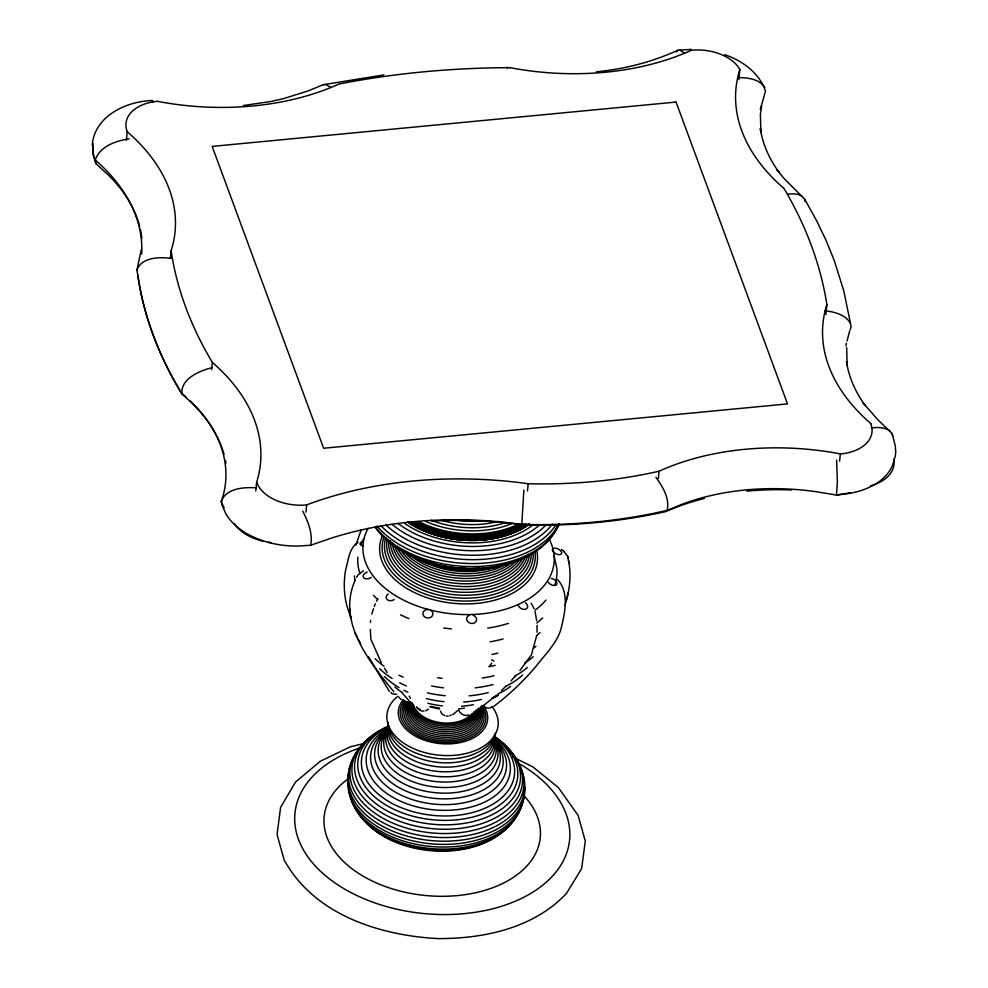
<?xml version="1.0" encoding="UTF-8"?>
<svg xmlns="http://www.w3.org/2000/svg" width="988" height="988" viewBox="0 0 988 988"><rect width="100%" height="100%" fill="white"/><g stroke="black" fill="none" stroke-linecap="round" stroke-linejoin="round"><path stroke-width="1.48" d="M370.327 629.442L370.833 638.409M523.862 489.925L521.788 524.43L501.052 521.997A297.24 188.263 5.5 0 0 330.832 538.275L310.64 545.277L298.24 546.043A68.715 43.521 5.5 0 1 246.827 533.606M846.667 347.665L847.148 365.474L846.531 361.744C848.877 377.712 855.867 392.668 865.315 405.66L863.08 402.832L877.406 419.332L892.164 433.609L895.289 446.008L895.783 451.936L895.029 457.79M537.003 632.258L537.04 625.33M370.451 622.489L370.611 620.378M126.328 140.333L127.156 131.676A224.622 142.272 5.5 0 1 171.109 250.754M170.43 257.967L171.122 250.754A631.344 399.881 5.5 0 0 212.358 362.411L211.654 369.611M255.781 490.937L256.621 482.292A227.549 144.125 5.5 0 0 212.334 362.411M305.971 512.117L306.663 504.905A41.051 25.997 5.5 0 1 256.757 482.28M527.493 490.937L528.185 483.725A365.288 231.365 5.5 0 0 659.082 471.202A218.879 138.641 5.5 0 1 840.331 453.887L839.639 461.112M658.391 478.414L659.082 471.202M738.863 79.62L739.827 69.531A40.99 25.96 5.5 0 0 691.304 50.289A218.879 138.641 5.5 0 1 510.08 67.69M825.894 314.604L826.87 304.514A680.448 430.99 5.5 0 0 784.101 188.572M92.217 145.224C94.44 115.979 126.489 101.147 152.597 100.504L153.189 102.11M521.788 524.43L535.706 524.64A397.04 251.471 5.5 0 0 653.364 513.389L667.11 510.426L681.806 504.349A193.228 122.389 5.5 0 1 815.372 491.592L836.478 495.05L837.355 482.23L836.626 460.087M761.649 105.765L760.39 114.559L760.908 132.367L760.303 128.638C762.687 144.619 769.714 159.574 779.186 172.542L776.951 169.726L783.694 178.112L804.627 199.119L816.718 220.855L826.19 240.627L834.267 260.585L843.764 290.744L850.446 323.323L851.076 327.127L850.174 329.56M141.333 249.507L136.937 269.996L139.53 285.779A648.066 410.477 5.5 0 0 175.172 382.294L181.866 393.804L193.055 404.141A196.106 124.204 5.5 0 1 224.029 454.492M536.645 635.679L531.445 654.822L519.873 670.556M564.914 605.249C569.656 590.849 571.62 575.275 568.471 560.32M310.64 545.277C313.097 533.495 307.935 521.479 302.736 511.117M566.186 601.037L568.211 592.738M355.853 545.129L361.349 529.457M760.328 109.359L765.49 91.155C759.587 73.161 742.334 60.589 724.76 54.711M847.012 341.008L849.729 330.782M667.11 510.426C670.012 498.508 662.652 486.615 655.909 477.29M371.784 614.141L373.501 608.731M139.691 226.45A193.228 122.389 5.5 0 0 108.557 175.247L95.836 163.551L95.28 160.031C99.714 146.212 116.102 140.815 129.144 138.839M245.654 532.915A68.715 43.521 5.5 0 1 225.783 513.612L221.954 505.078L221.312 501.324C226.301 487.949 244.32 487.047 256.547 487.825M136.937 269.996C141.852 256.794 159.908 256.929 171.677 258.424M355.161 580.302C336.624 621.662 369.055 661.318 393.841 691.761M374.279 606.397L375.292 603.804M376.514 601.297L377.935 598.901M356.557 577.251L358.138 574.831L363.337 570.792M676.348 51.956L677.854 50.252L691.267 49.4M511.018 680.868L515.538 675.792M501.496 690.538L506.338 685.783M457.802 710.495L452.739 714.719M496.495 695.132L480.514 707.914M493.753 706.383C509.277 694.675 523.43 681.177 536.015 666.369C544.845 654.599 556.417 643.941 560.814 629.591C564.728 613.807 569.915 592.281 557.393 579.376M358.236 542.214C349.036 547.661 348.517 560.258 345.689 569.582C342.885 585.464 344.157 602.075 350.888 616.858M491.913 698.158L498.471 695.033A68.37 43.299 5.5 0 1 493.407 697.936M507.239 67.147L507.449 68.592M383.924 74.903L323.051 84.746L308.145 90.921L283.531 98.627L270.502 101.566L243.369 105.518M677.854 50.252C652.129 62.009 624.453 69.123 596.32 71.791M365.165 743.198L350.345 746.792L320.347 761.229L295.523 782.039L280.604 807.381L277.258 832.736L277.183 834.996L284.322 860.61L285.544 862.363C316.049 915.308 380.368 935.55 438.129 938.6C484.206 938.711 533.718 928.177 566.47 893.436L581.586 868.662L581.944 866.439L585.291 841.084L578.141 815.446L558.356 787.547L532.977 766.984L512.809 756.907M212.025 367.684C199.588 370.759 180.742 378.552 181.866 393.804M871.317 428.026C877.529 427.063 884.359 427.248 889.805 430.719M836.478 495.05L849.581 493.358A68.715 43.521 5.5 0 0 894.226 458.506M323.051 84.746L325.546 84.462L330.968 87.438M787.658 194.13L793.636 193.796L798.675 194.562L802.429 196.377M738.74 77.521C748.002 77.768 759.315 79.015 764.836 87.45M825.042 310.751C834.428 311.899 845.358 314.567 850.446 323.323M680.003 50.104L684.647 53.414M563.728 551.255L567.742 556.479L568.952 562.888M561.505 549.452L564.519 551.897M398.831 697.133L401.276 699.615M409.341 701.072L401.511 692.168M531.174 603.186L534.113 608.67M389.371 691.39L368.512 656.785M384.48 668.209L387.173 672.544M409.217 696.145L410.428 698.281M381.306 662.664L370.982 639.52M354.951 632.555L357.335 637.285M358.323 639.285L360.632 643.855M95.836 163.551L93.317 154.869A68.715 43.521 5.5 0 1 93.057 146.113M535.088 611.597L536.657 620.649M554.132 555.997L556.899 568.619A99.924 63.294 5.5 0 1 554.737 585.007M567.742 556.479L568.137 558.615M892.164 433.609L892.535 435.955M804.627 199.119L804.961 201.429M349.851 609.04L350.135 612.782M350.234 614.153L350.53 618.068M491.938 706.544A6.521 3.866 28.6 0 1 483.009 706.062M551.23 578.449A5.051 2.989 28.6 0 1 556.726 582.34A5.051 2.989 28.6 0 1 554.157 585.514A5.051 2.989 28.6 0 1 548.216 582.179M420.048 709.273A6.521 4.94 -16.3 0 1 416.603 706.939M394.163 599.531A5.051 3.829 -16.3 0 1 387.21 599.593A5.051 3.829 -16.3 0 1 388.173 594.035M225.4 460.309A196.106 124.204 5.5 0 1 225.943 463.323M850.396 492.679A73.359 46.041 4.5 0 1 836.428 494.902M140.395 229.438A193.228 122.389 5.5 0 1 141.827 238.417M224.165 507.709A71.902 47.152 10.4 0 1 221.238 501.336M190.264 400.955A209.234 128.242 4.9 0 1 221.324 501.336M185.88 396.88A209.234 128.242 4.9 0 0 181.273 392.878A653.278 413.774 5.5 0 1 137.777 275.121M95.293 160.031A207.023 135.257 6.1 0 1 141.655 254.138M95.033 160.056A74.508 47.214 5.6 0 1 93.094 143.643M262.672 541.103A43.435 27.503 5.5 0 1 234.514 523.689M271.292 542.61A44.299 28.059 5.5 0 1 268.378 542.239M893.844 459.432A43.645 27.652 5.5 0 1 870.626 485.812M431.707 521.071A316.296 200.329 5.5 0 1 525.048 525.036A400.301 253.546 5.5 0 0 665.813 511.574A208.221 132.38 4.4 0 1 704.296 498.458M746.94 491.147A208.777 132.725 4.4 0 1 791.721 489.986M846.037 345.985A206.714 130.935 5.5 0 1 846.407 343.256M784.114 188.572A224.622 142.272 5.5 0 1 739.851 69.531M510.08 67.678A622.415 394.224 5.5 0 0 338.909 84.042A218.879 138.641 5.5 0 1 157.66 101.381M127.291 131.663A41.051 25.997 5.5 0 1 157.635 101.282M306.663 504.893A321.73 203.775 5.5 0 1 528.185 483.712M870.712 423.605A41.051 25.997 5.5 0 1 840.368 453.986M870.848 423.58A224.622 142.272 5.5 0 1 826.894 304.514M532.1 553.194A93.86 59.453 5.5 0 1 384.085 536.83M465.484 568.038A89.871 56.921 5.5 0 1 462.569 567.89M434.584 563.407A89.871 56.921 5.5 0 1 430.138 562.147M520.985 524.702A82.214 52.08 5.5 0 1 416.553 522.319M523.875 524.048A82.733 52.401 5.5 0 1 414.861 522.38M528.765 524.134A81.584 51.672 5.5 0 1 407.55 521.923M529.309 523.961A82.214 52.08 5.5 0 1 526.826 525.727M525.542 526.579A82.214 52.08 5.5 0 1 409.724 523.442M479.118 707.939A37.828 23.959 5.5 0 1 442.019 737.134A37.828 23.959 5.5 0 1 408.032 702.443M480.576 708.482A39.446 24.984 5.5 0 1 440.858 738.839A39.446 24.984 5.5 0 1 407.254 701.591M523.603 556.627A66.628 42.2 5.5 0 1 456.382 583.365A66.628 42.2 5.5 0 1 394.348 545.055M525.567 556.306A67.764 42.916 5.5 0 1 455.011 586.045A67.764 42.916 5.5 0 1 392.174 542.943M559.393 523.64A99.01 62.713 5.5 0 1 474.956 566.556A99.01 62.713 5.5 0 1 375.378 526.9M557.603 525.097A97.009 61.441 5.5 0 1 553.712 533.322M551.996 535.953A97.009 61.441 5.5 0 1 464.311 568.248A97.009 61.441 5.5 0 1 375.156 527.221M508.289 562.851A64.64 40.94 5.5 0 1 407.278 552.514M512.858 561.69A64.739 41.002 5.5 0 1 403.228 550.6M484.416 520.651A70.321 44.546 5.5 0 1 458.605 520.491M510.623 686.388A78.138 49.499 5.5 0 1 498.038 693.848M481.539 699.418A78.138 49.499 5.5 0 1 463.644 702.036M444.007 701.678A78.138 49.499 5.5 0 1 426.421 698.64M407.883 692.23A78.138 49.499 5.5 0 1 403.944 690.328M398.967 687.599A78.138 49.499 5.5 0 1 384.493 676.545M473.351 704.703A68.37 43.299 5.5 0 1 461.594 706.259M442.352 705.877A68.37 43.299 5.5 0 1 427.792 703.234M402.165 692.427A68.37 43.299 5.5 0 1 394.829 687.043M518.824 523.899A80.855 51.215 5.5 0 1 418.764 521.565M511.747 523.64A77.99 49.4 5.5 0 1 425.803 521.454M516.983 560.233A65.109 41.237 5.5 0 1 456.641 578.054A65.109 41.237 5.5 0 1 400.251 549.489M520.046 559.282A65.739 41.644 5.5 0 1 456.617 580.66A65.739 41.644 5.5 0 1 397.497 548.278M526.542 525.357A83.35 52.796 5.5 0 1 409.131 522.183M528.876 524.146A83.115 52.648 5.5 0 1 409.217 522.714M524.714 786.991A88.747 56.217 5.5 0 1 426.865 840.109A88.747 56.217 5.5 0 1 350.814 765.12M520.602 768.911A88.389 55.983 5.5 0 1 429.311 836.713A88.389 55.983 5.5 0 1 358.286 750.954M524.023 790.412A88.389 55.983 5.5 0 1 437.882 844.258A88.389 55.983 5.5 0 1 347.825 782.706M347.974 779.767A88.389 55.983 5.5 0 1 348.641 775.407M521.948 803.824A87.327 55.316 5.5 0 1 431.818 846.555A87.327 55.316 5.5 0 1 348.665 789.004M523.282 795.031A108.557 68.752 5.5 0 1 499.52 884.952A108.557 68.752 5.5 0 1 354.544 870.638A108.557 68.752 5.5 0 1 349.468 777.877M518.614 763.329A137.962 87.376 5.5 0 1 528.765 894.585A137.962 87.376 5.5 0 1 323.792 874.244A137.962 87.376 5.5 0 1 360.632 747.657M526.678 524.048A83.35 52.796 5.5 0 1 411.761 522.405M526.666 524.739A83.437 52.846 5.5 0 1 410.378 522.331M527.839 554.367A69.148 43.793 5.5 0 1 454.739 588.897A69.148 43.793 5.5 0 1 390.396 540.621M529.482 554.997A70.753 44.818 5.5 0 1 454.455 591.787A70.753 44.818 5.5 0 1 388.692 540.918M531.359 553.947A72.581 45.967 5.5 0 1 454.159 594.702A72.581 45.967 5.5 0 1 387.111 539.51M533.149 552.625A74.594 47.251 5.5 0 1 453.85 597.592A74.594 47.251 5.5 0 1 385.666 537.843M534.866 551.329A76.805 48.647 5.5 0 1 454.542 600.556A76.805 48.647 5.5 0 1 383.85 537.423M506.696 563.679A84.894 53.772 5.5 0 1 405.302 551.86M510.524 562.728A84.486 53.513 5.5 0 1 401.56 549.797M522.603 675.026A86.388 54.723 5.5 0 1 506.424 685.981M488.294 692.588A86.388 54.723 5.5 0 1 469.115 695.824M445.205 695.713A86.388 54.723 5.5 0 1 427.446 692.847M406.426 685.993A86.388 54.723 5.5 0 1 399.658 682.794M392.162 678.484A86.388 54.723 5.5 0 1 379.565 668.654M536.472 549.674A79.188 50.153 5.5 0 1 454.307 603.384A79.188 50.153 5.5 0 1 382.504 535.521M549.699 540.09A95.935 60.762 5.5 0 1 457.432 614.277A95.935 60.762 5.5 0 1 368.154 528.284M545.932 600.087A99.924 63.294 5.5 0 1 534.99 610.176M508.487 623.329A99.924 63.294 5.5 0 1 487.714 628.109M451.38 628.924A99.924 63.294 5.5 0 1 443.711 627.998M408.859 618.574A99.924 63.294 5.5 0 1 400.535 614.783M377.478 599.271A99.924 63.294 5.5 0 1 373.538 595.418M359.718 572.954A99.924 63.294 5.5 0 1 357.829 557.195M361.003 544.227A99.924 63.294 5.5 0 1 363.596 539.065M498.15 521.405A72.717 46.053 5.5 0 1 441.969 520.454M506.251 522.306A75.273 47.683 5.5 0 1 431.262 520.281M503.201 830.476A80.287 50.857 5.5 0 1 367.474 823.72M359.928 813.754A80.287 50.857 5.5 0 1 358.558 811.173M558.665 524.22A99.702 63.146 5.5 0 1 474.129 563.555A99.702 63.146 5.5 0 1 376.996 525.974M539.485 524.949A89.871 56.921 5.5 0 1 398.115 523.492M533.001 524.85A85.4 54.093 5.5 0 1 404.858 523.504M506.202 563.815A81.942 51.895 5.5 0 1 493.074 567.421M489.999 568.001A81.942 51.895 5.5 0 1 486.911 568.495M485.466 568.693A81.942 51.895 5.5 0 1 473.499 569.681M461.359 569.496A81.942 51.895 5.5 0 1 455.233 568.965M452.171 568.594A81.942 51.895 5.5 0 1 447.638 567.902M444.662 567.347A81.942 51.895 5.5 0 1 407.068 552.848M512.661 561.752A82.943 52.537 5.5 0 1 406.414 552.959M494.914 740.864A64.492 40.841 5.5 0 1 477.76 792.623A64.492 40.841 5.5 0 1 393.385 784.077A64.492 40.841 5.5 0 1 387.728 730.009M496.112 743.112A61.268 38.804 5.5 0 1 433.164 792.462A61.268 38.804 5.5 0 1 387.938 730.009M495.766 741.025A68.184 43.188 5.5 0 1 480.168 797.798A68.184 43.188 5.5 0 1 388.617 787.671A68.184 43.188 5.5 0 1 388.259 729.132M493.877 738.197A72.309 45.806 5.5 0 1 485.503 801.663A72.309 45.806 5.5 0 1 384.912 792.08A72.309 45.806 5.5 0 1 388.482 728.144M464.459 708.149A57.181 36.223 5.5 0 1 458.691 708.791M439.376 708.1A57.181 36.223 5.5 0 1 430.657 706.395M471.721 713.855A31.11 19.698 5.5 0 1 439.549 722.5A31.11 19.698 5.5 0 1 413.614 704.975M473.931 711.866A31.221 19.772 5.5 0 1 440.401 724.167A31.221 19.772 5.5 0 1 412.91 703.839M494.062 738.073A54.846 34.741 5.5 0 1 436.906 776.383A54.846 34.741 5.5 0 1 388.617 727.687M493.617 738.246A56.427 35.741 5.5 0 1 438.487 781.817A56.427 35.741 5.5 0 1 387.432 730.305M478.328 708.408A36.346 23.02 5.5 0 1 441.204 735.208A36.346 23.02 5.5 0 1 409.501 701.962M480.921 706.655A41.163 26.071 5.5 0 1 442.488 740.691A41.163 26.071 5.5 0 1 405.636 701.678M533.248 656.662A97.96 62.046 5.5 0 1 524.727 663.059M494.074 675.73A97.96 62.046 5.5 0 1 482.193 678.027M442.056 678.324A97.96 62.046 5.5 0 1 437.561 677.694M535.928 646.3A101.147 64.059 5.5 0 1 533.495 648.252M495.149 665.344A101.147 64.059 5.5 0 1 489.023 666.604M527.456 667.443A93.02 58.922 5.5 0 1 515.057 675.928M492.987 684.536A93.02 58.922 5.5 0 1 475.154 687.833M443.538 687.809A93.02 58.922 5.5 0 1 431.534 685.968M403.129 677.113A93.02 58.922 5.5 0 1 399.016 675.199M383.912 666.147A93.02 58.922 5.5 0 1 375.131 658.761M477.735 709.26A35.012 22.181 5.5 0 1 440.463 733.232A35.012 22.181 5.5 0 1 410.514 701.826M477.204 710.99A33.851 21.44 5.5 0 1 440.673 731.355A33.851 21.44 5.5 0 1 410.489 703.617M523.269 527.481A80.855 51.215 5.5 0 1 490.875 538.855M489.344 539.09A80.855 51.215 5.5 0 1 408.019 521.973M481.774 705.63A42.966 27.219 5.5 0 1 442.241 742.272A42.966 27.219 5.5 0 1 404.919 700.344M474.611 712.138A31.554 19.982 5.5 0 1 441.253 725.933A31.554 19.982 5.5 0 1 412.428 705.259M475.648 711.027A32.11 20.34 5.5 0 1 440.018 727.551A32.11 20.34 5.5 0 1 412.058 702.653M476.364 709.717A32.888 20.834 5.5 0 1 440.87 729.49A32.888 20.834 5.5 0 1 411.564 702.554M518.762 810.864A85.598 54.217 5.5 0 1 436.079 848.927A85.598 54.217 5.5 0 1 352.259 802.207M351.345 799.354A85.598 54.217 5.5 0 1 350.221 793.623M508.845 825.894A83.227 52.71 5.5 0 1 428.175 849.717A83.227 52.71 5.5 0 1 356.013 808.987M556.207 524.381A99.01 62.713 5.5 0 1 474.117 559.665A99.01 62.713 5.5 0 1 380.985 525.752M552.329 524.048A97.009 61.441 5.5 0 1 386.012 525.036M483.428 705.506A44.831 28.393 5.5 0 1 442.179 743.754A44.831 28.393 5.5 0 1 403.24 699.998M492.432 707.136A55.822 35.358 5.5 0 1 474.709 750.769A55.822 35.358 5.5 0 1 402.709 742.47A55.822 35.358 5.5 0 1 397.868 696.256M494.161 736.208A80.287 50.857 5.5 0 1 492.123 809.752A80.287 50.857 5.5 0 1 376.663 798.6A80.287 50.857 5.5 0 1 388.815 726.032M494.692 736.715A83.227 52.71 5.5 0 1 494.309 813.593A83.227 52.71 5.5 0 1 373.785 801.947A83.227 52.71 5.5 0 1 388.222 726.427M495.161 734.677A54.439 34.481 5.5 0 1 437.598 758.475A54.439 34.481 5.5 0 1 387.889 722.808M495.149 733.059A53.636 33.975 5.5 0 1 438.413 762.464A53.636 33.975 5.5 0 1 388.383 722.759M483.626 568.755A65.134 41.249 5.5 0 1 428.496 562.654M519.268 524.616A81.584 51.672 5.5 0 1 416.973 521.578M495.26 742.05A58.576 37.099 5.5 0 1 434.769 786.979A58.576 37.099 5.5 0 1 387.704 730.144M513.241 561.715A83.819 53.093 5.5 0 1 403.252 551.094M494.136 736.369A53.846 34.098 5.5 0 1 438.376 771.492A53.846 34.098 5.5 0 1 388.37 727.193M545.858 525.097A93.86 59.453 5.5 0 1 392.001 524.319M493.444 736.468A76.842 48.671 5.5 0 1 490.011 805.813A76.842 48.671 5.5 0 1 380.899 796.242A76.842 48.671 5.5 0 1 387.815 727.217M509.067 749.41A85.598 54.217 5.5 0 1 487.677 821.448A85.598 54.217 5.5 0 1 371.55 805.603A85.598 54.217 5.5 0 1 378.91 731.651M494.679 737.752A85.598 54.217 5.5 0 1 505.918 746.323M516.181 759.364A87.327 55.316 5.5 0 1 434.881 833.18A87.327 55.316 5.5 0 1 359.546 747.99M367.66 740.271A87.327 55.316 5.5 0 1 372.513 736.838M510.228 752.066A87.327 55.316 5.5 0 1 514.365 756.87M539.979 632.592A102.542 64.949 5.5 0 1 536.645 635.395M497.767 653.154A102.542 64.949 5.5 0 1 491.938 654.402M542.622 617.908A102.135 64.689 5.5 0 1 536.756 622.959M503.077 638.952A102.135 64.689 5.5 0 1 490.097 641.792M354.939 580.178A102.135 64.689 5.5 0 1 354.396 575.942M528.531 524.566A82.733 52.401 5.5 0 1 409.427 523.134M479.575 568.273A85.042 53.858 5.5 0 1 472.239 568.619M464.903 568.532A85.042 53.858 5.5 0 1 423.469 560.184M495.741 566.877A64.8 41.051 5.5 0 1 414.898 556.59M525.344 524.072A83.115 52.648 5.5 0 1 413.256 522.417M494.568 735.986A53.438 33.851 5.5 0 1 437.993 766.762A53.438 33.851 5.5 0 1 388.408 725.723M439.648 708.927A44.719 28.319 5.5 0 1 429.805 706.667M468.744 715.003A6.521 4.668 29 0 1 458.679 709.903M493.901 661.096A31.493 22.539 29 0 1 491.505 659.786M525.517 602.828A5.051 3.606 29 0 1 525.542 609.213A5.051 3.606 29 0 1 518.231 605.076M428.323 709.125A6.521 5.508 2.9 0 1 425.606 710.767M423.951 711.088A6.521 5.508 2.9 0 1 417.171 707.494M431.077 610.448A5.051 4.261 2.9 0 1 430.521 617.414A5.051 4.261 2.9 0 1 422.963 614.474A5.051 4.261 2.9 0 1 428.681 609.522M451.183 715.028A6.521 5.446 15.1 0 1 449.787 715.72M448.194 716.065A6.521 5.446 15.1 0 1 446.514 716.028M444.859 715.633A6.521 5.446 15.1 0 1 440.574 711.175M491.691 663.084A31.493 26.281 15.1 0 1 489.319 666.554M473.215 615.314A5.051 4.211 15.1 0 1 475.796 621.897A5.051 4.211 15.1 0 1 467.892 621.748A5.051 4.211 15.1 0 1 469.399 615.24M396.682 694.156A6.521 3.088 -12.3 0 1 390.976 692.502M363.3 545.685A5.051 2.396 -12.3 0 1 360.077 544.03A5.051 2.396 -12.3 0 1 362.979 541.239M410.353 702.036A6.521 4.298 -18.6 0 1 402.981 699.825M371.241 577.35A5.051 3.322 -18.6 0 1 363.633 577.597A5.051 3.322 -18.6 0 1 367.178 572.114M676.051 102.06L212.173 146.397L323.632 448.243L787.51 403.907L676.051 102.06M553.675 552.317A5.051 2.668 26.3 0 0 561.517 553.675A5.051 2.668 26.3 0 0 555.836 548.216A5.051 2.668 26.3 0 0 553.675 552.317"/></g></svg>
